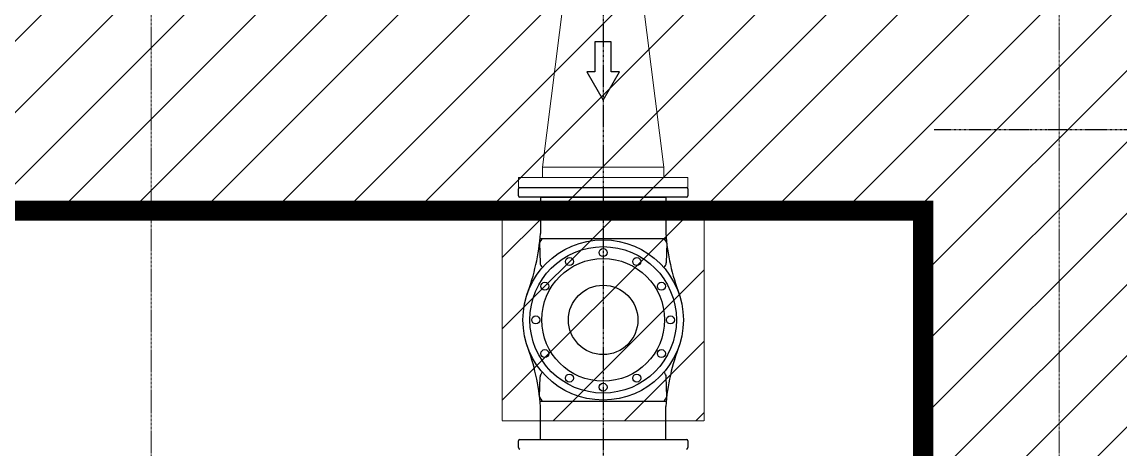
# Model space of a CAD drawing. Header units: inches. Extents: x 0 to 235202, y 0 to 184293.
# Drawn here: x 172360 to 177803, y 128245 to 130362 of the extents above; entities that cross this region are included whole.
import ezdxf
from ezdxf.enums import TextEntityAlignment as Align

# ---------------------------------------------------------------- set-up
doc = ezdxf.new("R2010")
doc.units = ezdxf.units.IN
doc.header["$MEASUREMENT"] = 0
for name, pattern in [('CENTER', [2, 1.25, -0.25, 0.25, -0.25]), ('HIDDEN', [0.375, 0.25, -0.125]), ('PHANTOM2', [1.25, 0.625, -0.125, 0.125, -0.125, 0.125, -0.125])]:
    doc.linetypes.add(name, pattern=pattern)
doc.layers.add('.5', color=8, linetype='Continuous', lineweight=0)
doc.layers.add('DIM', color=251, linetype='Continuous', lineweight=0)
for name, color, linetype in [('71-12459_XREF-T-BLK_A1$0$BORDER', 6, 'Continuous'), ('GRID_TXT45', 4, 'Continuous'), ('ID_LEGEND', 3, 'Continuous'), ('M-HVAC-EQPM-NEW', 5, 'Continuous'), ('M-X-BKGD', 8, 'Continuous'), ('PIPE', 3, 'Continuous'), ('WINDOW ELEV', 3, 'Continuous')]:
    doc.layers.add(name, color=color, linetype=linetype)
doc.styles.add('SIMPLEX', font='simplex.shx')

# ---------------------------------------------------------------- blocks, each defined once
blk = doc.blocks.new('FLOOR PLAN REV 2')
at = {"layer": '.5', "color": 8, "linetype": 'CENTER', "ltscale": 10}
for p, q in [((98526.8, 216570.9), (98526.8, 247857.2)), ((103026.8, 216570.9), (103026.8, 247816.4))]:
    blk.add_line(p, q, dxfattribs=at)
at = {"color": 8, "linetype": 'PHANTOM2', "ltscale": 20}
for p, q in [((100766.6, 246053.3), (100766.6, 222708.1)), ((108866.6, 229654.2), (102407.8, 229654.2))]:
    blk.add_line(p, q, dxfattribs=at)
at = {"color": 8}
for p, q in [((100807.1, 230090.6), (100726.1, 230090.6)), ((100726.1, 230090.6), (100726.1, 229942.2)), ((100807.1, 229942.2), (100807.1, 230090.6)), ((100726.1, 229942.2), (100685.6, 229942.2)), ((100685.6, 229942.2), (100766.6, 229801.6)), ((100766.6, 229801.6), (100847.6, 229942.2)), ((100847.6, 229942.2), (100807.1, 229942.2))]:
    blk.add_line(p, q, dxfattribs=at)
at = {"color": 8, "lineweight": -3, "ltscale": 5}
for p, q in [((100346.6, 229327.7), (100346.6, 229361.2)), ((100353.8, 229368.5), (101179.3, 229368.5)), ((101186.6, 229361.2), (101186.6, 229327.7)), ((101179.3, 229320.5), (100353.8, 229320.5)), ((100346.6, 228078.6), (100346.6, 228112.1)), ((100353.8, 228119.3), (101179.3, 228119.3)), ((101186.6, 228112.1), (101186.6, 228078.6))]:
    blk.add_line(p, q, dxfattribs=at)
for centre, start, end in [((100353.8, 229361.2), 90, 180), ((101179.3, 229361.2), 360, 90), ((100353.8, 229327.7), 180, 270), ((101179.3, 229327.7), 270, 0), ((100353.8, 228112.1), 90, 180), ((101179.3, 228112.1), 360, 90), ((100353.8, 228078.6), 180, 270), ((101179.3, 228078.6), 270, 0)]:
    blk.add_arc(centre, 7.24, start, end, dxfattribs=at)
at = {"layer": 'DIM', "color": 8, "linetype": 'Continuous', "ltscale": 10}
for p, q in [((100466.6, 229468.5), (100591.6, 230468.5)), ((101066.6, 229468.5), (100941.6, 230468.5)), ((100466.6, 229418.5), (100466.6, 229468.5)), ((101066.6, 229468.5), (100466.6, 229468.5)), ((101066.6, 229418.5), (101066.6, 229468.5)), ((101186.6, 229418.5), (100346.6, 229418.5)), ((100346.6, 229418.5), (100346.6, 229368.5)), ((101066.6, 229418.5), (100466.6, 229418.5)), ((101186.6, 229368.5), (101186.6, 229418.5)), ((100346.6, 229368.5), (101186.6, 229368.5))]:
    blk.add_line(p, q, dxfattribs=at)
at = {"layer": 'DIM', "color": 8, "linetype": 'HIDDEN', "ltscale": 7}
for p, q in [((101266.6, 229211.8), (100266.6, 229211.8)), ((100266.6, 229211.8), (100266.6, 228211.8)), ((101266.6, 228211.8), (101266.6, 229211.8)), ((100266.6, 228211.8), (101266.6, 228211.8))]:
    blk.add_line(p, q, dxfattribs=at)
at = {"layer": 'DIM', "color": 8, "linetype": 'Continuous'}
for p, q in [((100266.6, 229021), (100457.5, 229211.8)), ((100266.6, 228667.4), (100811, 229211.8)), ((100266.6, 228313.8), (101164.6, 229211.8)), ((100518.1, 228211.8), (101266.6, 228960.3)), ((100871.7, 228211.8), (101266.6, 228606.7)), ((101225.2, 228211.8), (101266.6, 228253.2))]:
    blk.add_line(p, q, dxfattribs=at)
at = {"layer": 'ID_LEGEND', "color": 8}
blk.add_circle((100766.6, 228711.8), 172.1, dxfattribs=at)
at = {"layer": 'PIPE', "color": 8}
for p, q in [((100456.5, 229320.5), (100456.5, 229140.6)), ((100456.5, 229320.5), (101076.7, 229320.5)), ((101076.7, 229320.5), (101076.7, 229140.6)), ((100451.5, 229092.5), (100454.1, 228994.9)), ((100454.1, 229114.9), (101079.1, 229114.9)), ((101081.6, 229092.5), (101079.1, 228994.9)), ((100451.5, 228331.2), (100454.1, 228428.7)), ((101081.6, 228331.2), (101079.1, 228428.7)), ((100454.1, 228308.7), (101079.1, 228308.7)), ((100456.5, 228119.3), (100456.5, 228283.1)), ((101076.7, 228119.3), (101076.7, 228283.1)), ((100456.5, 228119.3), (101076.7, 228119.3))]:
    blk.add_line(p, q, dxfattribs=at)
for centre, radius in [((100766.6, 228711.8), 397.5), ((100766.6, 228711.8), 363.2), ((100766.6, 229045.5), 19.8), ((100766.6, 228711.8), 304.2), ((100599.7, 229000.8), 19.8), ((100933.4, 229000.8), 19.8), ((100477.6, 228878.7), 19.8), ((101055.6, 228878.7), 19.8), ((100432.9, 228711.8), 19.8), ((101100.3, 228711.8), 19.8), ((100477.6, 228545), 19.8), ((101055.6, 228545), 19.8), ((100599.7, 228422.9), 19.8), ((100933.4, 228422.9), 19.8), ((100766.6, 228378.2), 19.8)]:
    blk.add_circle(centre, radius, dxfattribs=at)
for centre, radius, start, end in [((99315.6, 229233.8), 1144.7, 339.6588, 355.3314), ((100492.6, 229081.7), 42.5, 128.4992, 165.2516), ((101040.6, 229081.7), 42.5, 14.7484, 51.5008), ((102217.6, 229233.8), 1144.7, 184.6686, 200.3412), ((100480.6, 228994.4), 26.5, 178.8653, 237.0344), ((101052.6, 228994.4), 26.5, 302.9656, 1.1347), ((99315.6, 228189.9), 1144.7, 4.6686, 20.3412), ((102217.6, 228189.9), 1144.7, 159.6588, 175.3314), ((100480.6, 228429.3), 26.5, 122.9656, 181.1347), ((101052.6, 228429.3), 26.5, 358.8653, 57.0344), ((100492.6, 228342), 42.5, 194.7484, 231.5008), ((101040.6, 228342), 42.5, 308.4992, 345.2516)]:
    blk.add_arc(centre, radius, start, end, dxfattribs=at)
at = {"layer": 'GRID_TXT45', "color": 8, "style": 'SIMPLEX'}
for p in [(53803.1, 233267.6), (53803.1, 227018.5), (53803.1, 220768)]:
    blk.add_attdef('GRD_TXT', text='', height=450, rotation=180, dxfattribs=at).set_placement(p, align=Align.MIDDLE_CENTER)
blk = doc.blocks.new('PLAN REV 1')
at = {"layer": 'WINDOW ELEV', "color": 1}
blk.add_blockref('FLOOR PLAN REV 2', (115854.5, -22751.9), dxfattribs=at)

msp = doc.modelspace()

# ---------------------------------------------------------------- hatches: boundary and pattern name
at = {"layer": 'M-HVAC-EQPM-NEW'}
h = msp.add_hatch(dxfattribs=at)
h.set_pattern_fill('ANSI31', color=8, scale=2000)
h.set_pattern_definition([(45, (-41380.03, -77074.9), (-176.7767, 176.7767), [])])
h.paths.add_polyline_path([(148917.3, 132888.6), (189081.7, 132888.6), (189081.7, 127797), (176827.3, 127797), (176827.3, 129426.6), (148917.3, 129426.6)])

# ---------------------------------------------------------------- linework, layer by layer
at = {"layer": '71-12459_XREF-T-BLK_A1$0$BORDER', "color": 1, "linetype": 'HIDDEN', "ltscale": 30, "const_width": 100, "flags": 128}
msp.add_lwpolyline([(148917.3, 132888.6), (189081.7, 132888.6), (189081.7, 127797), (176827.3, 127797), (176827.3, 129426.6), (148917.3, 129426.6)], close=True, dxfattribs=at)

# ---------------------------------------------------------------- block references
at = {"layer": 'M-X-BKGD', "color": 8}
msp.add_blockref('PLAN REV 1', (-41380, -77074.9), dxfattribs=at)

doc.saveas('drawing.dxf')
